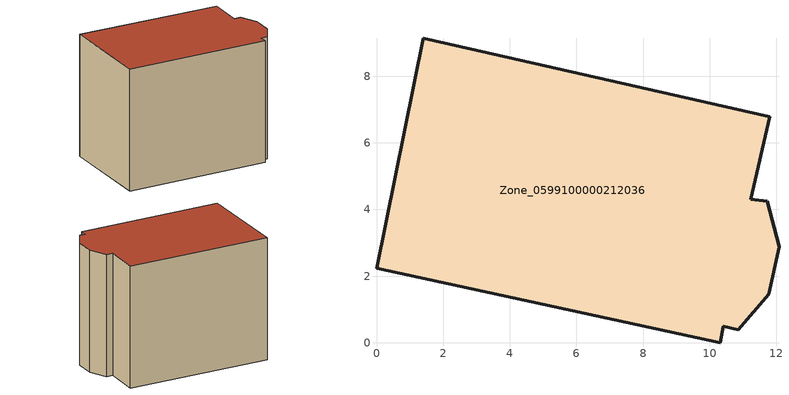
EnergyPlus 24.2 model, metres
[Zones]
Zone_0599100000212036
 floor ground (C_G): 10.86,0.39 10.41,0.5 10.32,0 0,2.23 1.41,9.14 11.81,6.79 11.23,4.31 11.73,4.24 12.08,2.88 11.77,1.46 z0
 wall outside (C_F): 11.23,4.31 11.81,6.79 1.41,9.14 0,2.23 10.32,0 10.41,0.5 10.86,0.39 11.77,1.46 12.08,2.88 11.73,4.24 11.23,4.31 z0:9.07
 roof outside (C_R): 12.08,2.88 11.73,4.24 11.23,4.31 11.81,6.79 1.41,9.14 0,2.23 10.32,0 10.41,0.5 10.86,0.39 11.77,1.46 z9.07
[BUILDING]
Pand.0599100000212036: North Axis=0; Terrain=City; Loads Convergence Tolerance Value=0.04; Temperature Convergence Tolerance Value=0.4; Solar Distribution=FullExterior; Maximum Number of Warmup Days=25; Minimum Number of Warmup Days=1
[Site:Location]
Rotterdam.The.Hague.AP_ZH_NLD Design_Conditions: Latitude=51.96; Longitude=4.45; Time Zone=1; Elevation=-4.5
[SITE:GROUNDTEMPERATURE:BUILDINGSURFACE]
18, 18, 18, 18, 18, 18, 18, 18, 18, 18, 18, 18
[MATERIAL] Thermal Absorptance=0.9; Solar Absorptance=0.7; Visible Absorptance=0.7
Name | Roughness | Thickness | Conductivity | Density | Specific Heat
G.TI.1946 | MediumSmooth | 0.15 | 1 | 540 | 1210
F.TI.1946 | Rough | 0.3 | 0.857143 | 1920 | 840
R.TI.1946 | MediumRough | 0.2 | 0.1 | 1500 | 1000
[CONSTRUCTION]
C_G: G.TI.1946
C_F: F.TI.1946
C_R: R.TI.1946
[ZONE]
Zone_0599100000212036: Type=1; Multiplier=1; Ceiling Height=Autocalculate; Volume=Autocalculate; Floor Area=autocalculate; Part of Total Floor Area=Yes
[ZONEINFILTRATION:DESIGNFLOWRATE]
Infil_Zone_0599100000212036: Zone or ZoneList or Space or SpaceList=Zone_0599100000212036; Schedule=AlwaysOn; Design Flow Rate Calculation Method=Flow/Area; Flow Rate per Floor Area=0.003; Constant Term Coefficient=1; Temperature Term Coefficient=0; Velocity Term Coefficient=0; Velocity Squared Term Coefficient=0
[HVACTEMPLATE:ZONE:IDEALLOADSAIRSYSTEM]
Zone_0599100000212036: Maximum Heating Supply Air Temperature=50; Minimum Cooling Supply Air Temperature=13; Maximum Heating Supply Air Humidity Ratio=0.0156; Minimum Cooling Supply Air Humidity Ratio=0.0077; Heating Limit=NoLimit; Cooling Limit=NoLimit; Dehumidification Control Type=ConstantSensibleHeatRatio; Cooling Sensible Heat Ratio=0.7; Dehumidification Setpoint=60; Humidification Control Type=None; Humidification Setpoint=30; Outdoor Air Method=None; Outdoor Air Flow Rate per Person=0.00944; Outdoor Air Flow Rate per Zone Floor Area=0; Outdoor Air Flow Rate per Zone=0; Demand Controlled Ventilation Type=None; Outdoor Air Economizer Type=NoEconomizer; Heat Recovery Type=None; Sensible Heat Recovery Effectiveness=0.7; Latent Heat Recovery Effectiveness=0.65
[ZONECONTROL:THERMOSTAT]
ThermostatControl_Zone_0599100000212036: Zone or ZoneList=Zone_0599100000212036; Control Type Schedule=DualSetpointControlType; Control 1=Thermostat_Zone_0599100000212036; Temperature Difference Between Cutout And Setpoint=0
[THERMOSTATSETPOINT:DUALSETPOINT]
Thermostat_Zone_0599100000212036: Heating Setpoint Temperature Schedule=HeatingSetpoint_Zone_0599100000212036; Cooling Setpoint Temperature Schedule=CoolingSetpoint_Zone_0599100000212036
[SCHEDULE:COMPACT]
HeatingSetpoint_Zone_0599100000212036: Through: 12/31, For: AllDays, Until: 24:00, 21
CoolingSetpoint_Zone_0599100000212036: Through: 12/31, For: AllDays, Until: 24:00, 24
DualSetpointControlType: Through: 12/31, For: AllDays, Until: 24:00, 4
AlwaysOn: Through: 12/31, For: AllDays, Until: 24:00, 1
